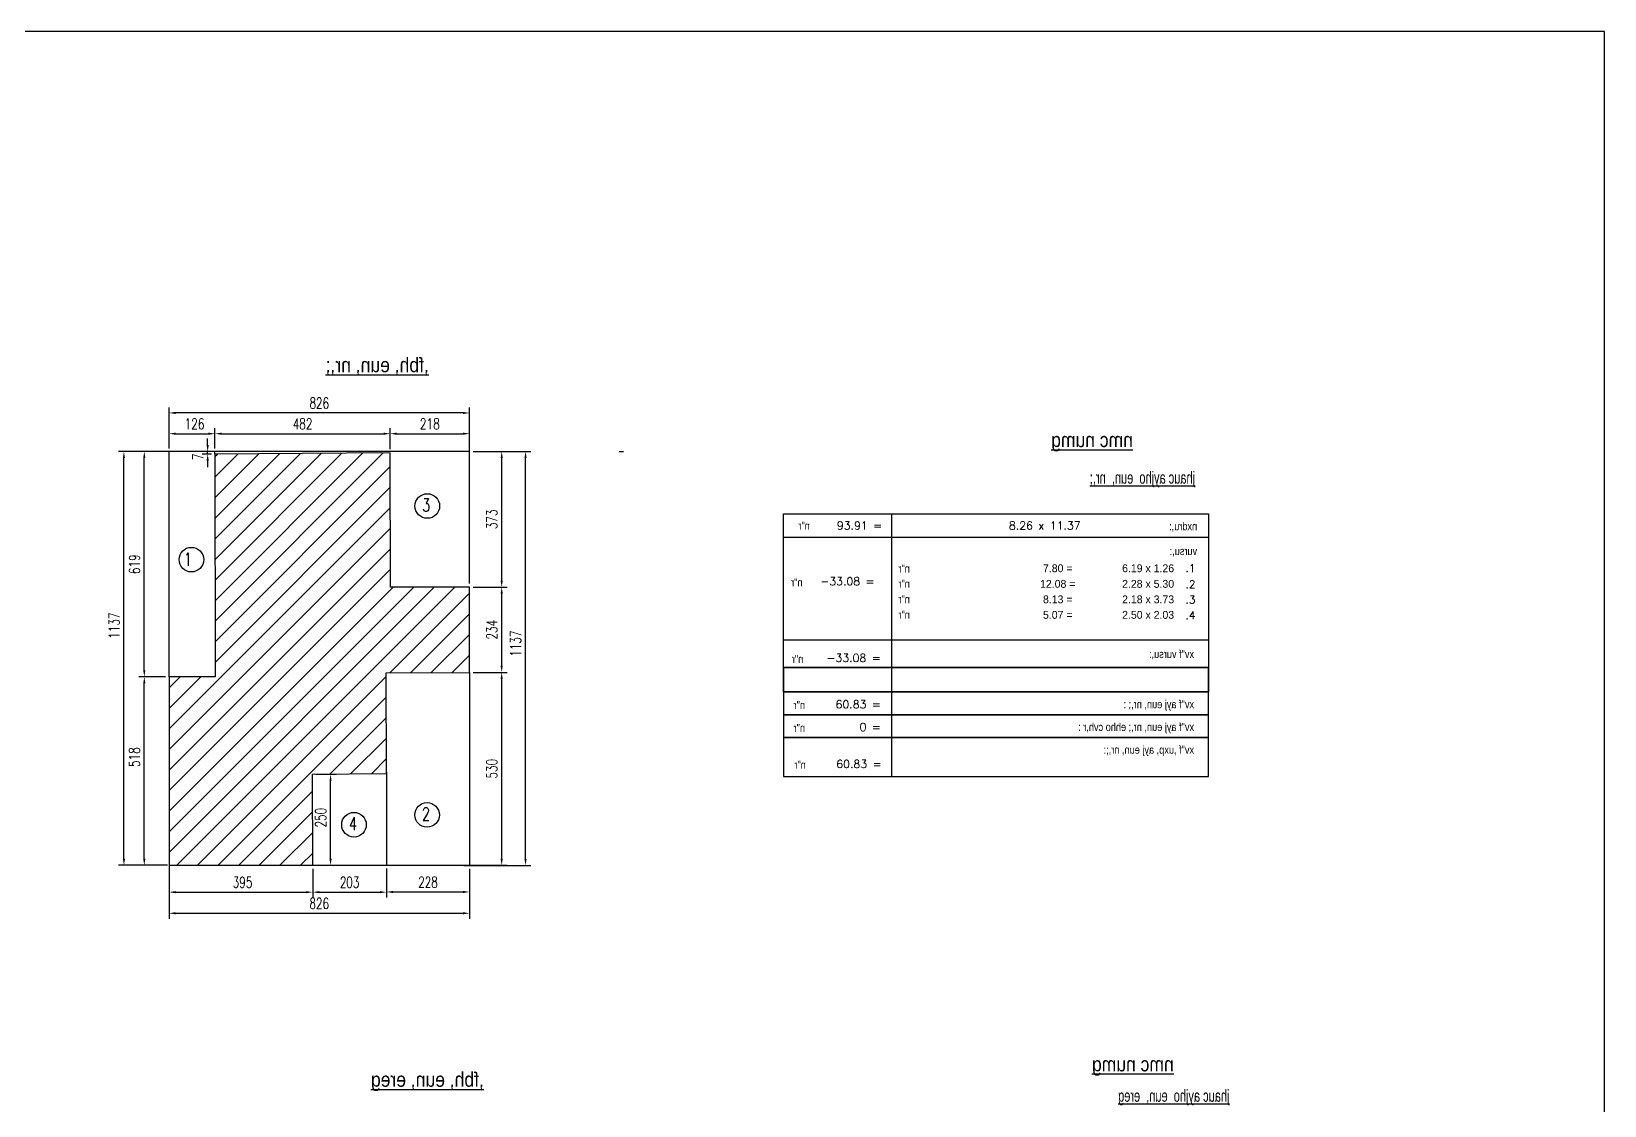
# Model space of a CAD drawing. Header units: millimetres. Extents: x -16827 to 578743, y -172057 to -159444.
# Drawn here: x -13246 to -8922, y -162394 to -159444 of the extents above; entities that cross this region are included whole.
import ezdxf
from ezdxf.enums import TextEntityAlignment as Align

# ---------------------------------------------------------------- set-up
doc = ezdxf.new("R2010")
doc.units = ezdxf.units.MM
doc.header["$LTSCALE"] = 50
doc.header["$MEASUREMENT"] = 0
doc.layers.get('0').update_dxf_attribs({"linetype": 'CONTINUOUS'})
doc.layers.get('DEFPOINTS').update_dxf_attribs({"linetype": 'CONTINUOUS'})
for name, color, linetype in [('$0$A-View 4', 8, 'CONTINUOUS'), ('A-Anno-Dim 100', 9, 'CONTINUOUS'), ('A-Anno-Text 100', 2, 'CONTINUOUS'), ('A-View 2', 2, 'CONTINUOUS'), ('A-View 4', 8, 'CONTINUOUS'), ('DIM', 53, 'CONTINUOUS'), ('Line', 7, 'CONTINUOUS')]:
    doc.layers.add(name, color=color, linetype=linetype)
doc.styles.add('A', font='txt', dxfattribs={"height": 0.18})
doc.styles.add('MGIL', font='michal_m.shx')
doc.styles.add('Rom_Dim', font='ROMANS.shx', dxfattribs={"width": 0.7})
doc.styles.add('ROMANS', font='ROMANS.shx')
doc.styles.add('TECHNO_M', font='TECHNO_M.SHX')
doc.dimstyles.new('M250', dxfattribs={"dimtxt": 30, "dimasz": 18, "dimexe": 15, "dimexo": 10, "dimgap": 12, "dimtad": 1, "dimdec": 0, "dimrnd": 0.1, "dimdsep": 46, "dimtxsty": 'Rom_Dim', "dimblk2": 'OBLIQUE', "dimcen": 0, "dimdle": 5, "dimclrd": 256, "dimclre": 256, "dimclrt": 256, "dimadec": 0, "dimazin": 0, "dimtfac": 1, "dimtdec": 0, "dimtmove": 1, "dimatfit": 0, "dimfxl": 1, "dimtolj": 1, "dimlwd": -1, "dimlwe": -1, "dimarcsym": 0})

# ---------------------------------------------------------------- blocks, each defined once
blk = doc.blocks.new('*D197')
at = {"layer": 'A-Anno-Dim 100', "transparency": 16777216}
for p, q in [((-12867.8, -160589.5), (-12867.8, -160533.8)), ((-12849.8, -160548.8), (-12759.6, -160548.8)), ((-12741.6, -160589.5), (-12741.6, -160533.8))]:
    blk.add_line(p, q, dxfattribs=at)
for points in [[(-12849.8, -160545.8), (-12849.8, -160551.8), (-12867.8, -160548.8)], [(-12759.6, -160545.8), (-12759.6, -160551.8), (-12741.6, -160548.8)]]:
    blk.add_solid(points, dxfattribs=at)
at = {"layer": 'DEFPOINTS', "color": 0, "transparency": 16777216}
for p in [(-12741.6, -160548.8), (-12867.8, -160599.5), (-12741.6, -160599.5)]:
    blk.add_point(p, dxfattribs=at)
at = {"layer": 'A-Anno-Dim 100', "transparency": 16777216, "insert": (-12797.8, -160521.8), "char_height": 30, "attachment_point": 5, "style": 'Rom_Dim'}
blk.add_mtext('\\A1;126', dxfattribs=at)
blk = doc.blocks.new('_OBLIQUE')
at = {"color": 0, "linetype": 'ByBlock'}
blk.add_line((-0.5, -0.5), (0.5, 0.5), dxfattribs=at)
blk = doc.blocks.new('*D198')
at = {"layer": 'A-Anno-Dim 100', "transparency": 16777216}
for p, q in [((-12741.6, -160589.5), (-12741.6, -160533.8)), ((-12723.6, -160548.8), (-12278.1, -160548.8)), ((-12260.1, -160591.7), (-12260.1, -160533.8))]:
    blk.add_line(p, q, dxfattribs=at)
for points in [[(-12723.6, -160545.8), (-12723.6, -160551.8), (-12741.6, -160548.8)], [(-12278.1, -160545.8), (-12278.1, -160551.8), (-12260.1, -160548.8)]]:
    blk.add_solid(points, dxfattribs=at)
at = {"layer": 'DEFPOINTS', "color": 0, "transparency": 16777216}
for p in [(-12260.1, -160548.8), (-12741.6, -160599.5), (-12260.1, -160601.7)]:
    blk.add_point(p, dxfattribs=at)
at = {"layer": 'A-Anno-Dim 100', "transparency": 16777216, "insert": (-12500.8, -160521.8), "char_height": 30, "attachment_point": 5, "style": 'Rom_Dim'}
blk.add_mtext('\\A1;482', dxfattribs=at)
blk = doc.blocks.new('*D199')
at = {"layer": 'A-Anno-Dim 100', "transparency": 16777216}
for p, q in [((-12260.1, -160587.9), (-12260.1, -160533.8)), ((-12242.1, -160548.8), (-12060, -160548.8)), ((-12042, -160587.9), (-12042, -160533.8))]:
    blk.add_line(p, q, dxfattribs=at)
for points in [[(-12242.1, -160545.8), (-12242.1, -160551.8), (-12260.1, -160548.8)], [(-12060, -160545.8), (-12060, -160551.8), (-12042, -160548.8)]]:
    blk.add_solid(points, dxfattribs=at)
at = {"layer": 'DEFPOINTS', "color": 0, "transparency": 16777216}
for p in [(-12042, -160548.8), (-12260.1, -160597.9), (-12042, -160597.9)]:
    blk.add_point(p, dxfattribs=at)
at = {"layer": 'A-Anno-Dim 100', "transparency": 16777216, "insert": (-12151, -160521.8), "char_height": 30, "attachment_point": 5, "style": 'Rom_Dim'}
blk.add_mtext('\\A1;218', dxfattribs=at)
blk = doc.blocks.new('*D200')
at = {"layer": 'A-Anno-Dim 100', "transparency": 16777216}
for p, q in [((-12867.8, -160587.9), (-12867.8, -160476.8)), ((-12060, -160491.8), (-12849.8, -160491.8)), ((-12042, -160960.5), (-12042, -160476.8))]:
    blk.add_line(p, q, dxfattribs=at)
for points in [[(-12849.8, -160488.8), (-12849.8, -160494.8), (-12867.8, -160491.8)], [(-12060, -160488.8), (-12060, -160494.8), (-12042, -160491.8)]]:
    blk.add_solid(points, dxfattribs=at)
at = {"layer": 'DEFPOINTS', "color": 0, "transparency": 16777216}
for p in [(-12867.8, -160491.8), (-12867.8, -160597.9), (-12042, -160970.5)]:
    blk.add_point(p, dxfattribs=at)
at = {"layer": 'A-Anno-Dim 100', "transparency": 16777216, "insert": (-12454.9, -160464.8), "char_height": 30, "attachment_point": 5, "style": 'Rom_Dim'}
blk.add_mtext('\\A1;826', dxfattribs=at)
blk = doc.blocks.new('*D201')
at = {"layer": 'A-Anno-Dim 100', "transparency": 16777216}
for p, q in [((-12877.8, -161216.9), (-12950.9, -161216.9)), ((-12935.9, -161716.5), (-12935.9, -161234.9)), ((-12877.8, -161734.5), (-12950.9, -161734.5))]:
    blk.add_line(p, q, dxfattribs=at)
for points in [[(-12938.9, -161234.9), (-12932.9, -161234.9), (-12935.9, -161216.9)], [(-12938.9, -161716.5), (-12932.9, -161716.5), (-12935.9, -161734.5)]]:
    blk.add_solid(points, dxfattribs=at)
at = {"layer": 'DEFPOINTS', "color": 0, "transparency": 16777216}
for p in [(-12935.9, -161216.9), (-12867.8, -161216.9), (-12867.8, -161734.5)]:
    blk.add_point(p, dxfattribs=at)
at = {"layer": 'A-Anno-Dim 100', "transparency": 16777216, "insert": (-12962.9, -161437.4), "char_height": 30, "attachment_point": 5, "rotation": 90, "style": 'Rom_Dim'}
blk.add_mtext('\\A1;518', dxfattribs=at)
blk = doc.blocks.new('*D202')
at = {"layer": 'A-Anno-Dim 100', "transparency": 16777216}
for p, q in [((-12867.7, -160597.9), (-12950.9, -160597.9)), ((-12935.9, -161198.9), (-12935.9, -160615.9)), ((-12877.8, -161216.9), (-12950.9, -161216.9))]:
    blk.add_line(p, q, dxfattribs=at)
for points in [[(-12938.9, -160615.9), (-12932.9, -160615.9), (-12935.9, -160597.9)], [(-12938.9, -161198.9), (-12932.9, -161198.9), (-12935.9, -161216.9)]]:
    blk.add_solid(points, dxfattribs=at)
at = {"layer": 'DEFPOINTS', "color": 0, "transparency": 16777216}
for p in [(-12935.9, -160597.9), (-12857.7, -160597.9), (-12867.8, -161216.9)]:
    blk.add_point(p, dxfattribs=at)
at = {"layer": 'A-Anno-Dim 100', "transparency": 16777216, "insert": (-12962.9, -160907.4), "char_height": 30, "attachment_point": 5, "rotation": 90, "style": 'Rom_Dim'}
blk.add_mtext('\\A1;619', dxfattribs=at)
blk = doc.blocks.new('*D203')
at = {"layer": 'A-Anno-Dim 100', "transparency": 16777216}
for p, q in [((-12848.5, -160597.9), (-13006.8, -160597.9)), ((-12991.8, -161716.5), (-12991.8, -160615.9)), ((-12872, -161734.5), (-13006.8, -161734.5))]:
    blk.add_line(p, q, dxfattribs=at)
for points in [[(-12994.8, -160615.9), (-12988.8, -160615.9), (-12991.8, -160597.9)], [(-12994.8, -161716.5), (-12988.8, -161716.5), (-12991.8, -161734.5)]]:
    blk.add_solid(points, dxfattribs=at)
at = {"layer": 'DEFPOINTS', "color": 0, "transparency": 16777216}
for p in [(-12991.8, -160597.9), (-12838.5, -160597.9), (-12862, -161734.5)]:
    blk.add_point(p, dxfattribs=at)
at = {"layer": 'A-Anno-Dim 100', "transparency": 16777216, "insert": (-13018.8, -161076.1), "char_height": 30, "attachment_point": 5, "rotation": 90, "style": 'Rom_Dim'}
blk.add_mtext('\\A1;1137', dxfattribs=at)
blk = doc.blocks.new('*D204')
at = {"layer": 'A-Anno-Dim 100', "transparency": 16777216}
for p, q in [((-12867.8, -161744.5), (-12867.8, -161823.3)), ((-12472.9, -161744), (-12472.9, -161823.3)), ((-12849.8, -161808.3), (-12490.9, -161808.3))]:
    blk.add_line(p, q, dxfattribs=at)
for points in [[(-12849.8, -161805.3), (-12849.8, -161811.3), (-12867.8, -161808.3)], [(-12490.9, -161805.3), (-12490.9, -161811.3), (-12472.9, -161808.3)]]:
    blk.add_solid(points, dxfattribs=at)
at = {"layer": 'DEFPOINTS', "color": 0, "transparency": 16777216}
for p in [(-12867.8, -161734.5), (-12472.9, -161734), (-12472.9, -161808.3)]:
    blk.add_point(p, dxfattribs=at)
at = {"layer": 'A-Anno-Dim 100', "transparency": 16777216, "insert": (-12665.8, -161781.3), "char_height": 30, "attachment_point": 5, "style": 'Rom_Dim'}
blk.add_mtext('\\A1;395', dxfattribs=at)
blk = doc.blocks.new('*D205')
at = {"layer": 'A-Anno-Dim 100', "transparency": 16777216}
for p, q in [((-12472.9, -161744), (-12472.9, -161823.3)), ((-12270.1, -161744.5), (-12270.1, -161823.3)), ((-12454.9, -161808.3), (-12288.1, -161808.3))]:
    blk.add_line(p, q, dxfattribs=at)
for points in [[(-12454.9, -161805.3), (-12454.9, -161811.3), (-12472.9, -161808.3)], [(-12288.1, -161805.3), (-12288.1, -161811.3), (-12270.1, -161808.3)]]:
    blk.add_solid(points, dxfattribs=at)
at = {"layer": 'DEFPOINTS', "color": 0, "transparency": 16777216}
for p in [(-12472.9, -161734), (-12270.1, -161734.5), (-12270.1, -161808.3)]:
    blk.add_point(p, dxfattribs=at)
at = {"layer": 'A-Anno-Dim 100', "transparency": 16777216, "insert": (-12371.5, -161781.3), "char_height": 30, "attachment_point": 5, "style": 'Rom_Dim'}
blk.add_mtext('\\A1;203', dxfattribs=at)
blk = doc.blocks.new('*D206')
at = {"layer": 'A-Anno-Dim 100', "transparency": 16777216}
for p, q in [((-12867.8, -161744.5), (-12867.8, -161881.3)), ((-12042.2, -161745.1), (-12042.2, -161881.3)), ((-12849.8, -161866.3), (-12060.2, -161866.3))]:
    blk.add_line(p, q, dxfattribs=at)
for points in [[(-12849.8, -161863.3), (-12849.8, -161869.3), (-12867.8, -161866.3)], [(-12060.2, -161863.3), (-12060.2, -161869.3), (-12042.2, -161866.3)]]:
    blk.add_solid(points, dxfattribs=at)
at = {"layer": 'DEFPOINTS', "color": 0, "transparency": 16777216}
for p in [(-12867.8, -161734.5), (-12042.2, -161735.1), (-12042.2, -161866.3)]:
    blk.add_point(p, dxfattribs=at)
at = {"layer": 'A-Anno-Dim 100', "transparency": 16777216, "insert": (-12455, -161839.3), "char_height": 30, "attachment_point": 5, "style": 'Rom_Dim'}
blk.add_mtext('\\A1;826', dxfattribs=at)
blk = doc.blocks.new('*D207')
at = {"layer": 'A-Anno-Dim 100', "transparency": 16777216}
for p, q in [((-12761.7, -160579.9), (-12761.7, -160561.9)), ((-12751.6, -160597.9), (-12776.7, -160597.9)), ((-12751.6, -160604.7), (-12776.7, -160604.7)), ((-12761.7, -160604.7), (-12761.7, -160597.9)), ((-12761.7, -160622.7), (-12761.7, -160640.7))]:
    blk.add_line(p, q, dxfattribs=at)
for points in [[(-12764.7, -160579.9), (-12758.7, -160579.9), (-12761.7, -160597.9)], [(-12764.7, -160622.7), (-12758.7, -160622.7), (-12761.7, -160604.7)]]:
    blk.add_solid(points, dxfattribs=at)
at = {"layer": 'DEFPOINTS', "color": 0, "transparency": 16777216}
for p in [(-12761.7, -160597.9), (-12741.6, -160597.9), (-12741.6, -160604.7)]:
    blk.add_point(p, dxfattribs=at)
at = {"layer": 'A-Anno-Dim 100', "transparency": 16777216, "insert": (-12788.7, -160612.7), "char_height": 30, "attachment_point": 5, "rotation": 90, "style": 'Rom_Dim'}
blk.add_mtext('\\A1;7', dxfattribs=at)
blk = doc.blocks.new('*D208')
at = {"layer": 'A-Anno-Dim 100', "transparency": 16777216}
for p, q in [((-12464.8, -161484.3), (-12408.9, -161484.3)), ((-12423.9, -161716.5), (-12423.9, -161502.3)), ((-12462.9, -161734.5), (-12408.9, -161734.5))]:
    blk.add_line(p, q, dxfattribs=at)
for points in [[(-12426.9, -161502.3), (-12420.9, -161502.3), (-12423.9, -161484.3)], [(-12426.9, -161716.5), (-12420.9, -161716.5), (-12423.9, -161734.5)]]:
    blk.add_solid(points, dxfattribs=at)
at = {"layer": 'DEFPOINTS', "color": 0, "transparency": 16777216}
for p in [(-12474.8, -161484.3), (-12423.9, -161484.3), (-12472.9, -161734.5)]:
    blk.add_point(p, dxfattribs=at)
at = {"layer": 'A-Anno-Dim 100', "transparency": 16777216, "insert": (-12450.9, -161603.7), "char_height": 30, "attachment_point": 5, "rotation": 90, "style": 'Rom_Dim'}
blk.add_mtext('\\A1;250', dxfattribs=at)
blk = doc.blocks.new('*D209')
at = {"layer": 'A-Anno-Dim 100', "transparency": 16777216}
for p, q in [((-12032.2, -161204.4), (-11938.5, -161204.4)), ((-11953.5, -161716.5), (-11953.5, -161222.4)), ((-12260.1, -161734.5), (-11938.5, -161734.5))]:
    blk.add_line(p, q, dxfattribs=at)
for points in [[(-11956.5, -161222.4), (-11950.5, -161222.4), (-11953.5, -161204.4)], [(-11956.5, -161716.5), (-11950.5, -161716.5), (-11953.5, -161734.5)]]:
    blk.add_solid(points, dxfattribs=at)
at = {"layer": 'DEFPOINTS', "color": 0, "transparency": 16777216}
for p in [(-12042.2, -161204.4), (-11953.5, -161204.4), (-12270.1, -161734.5)]:
    blk.add_point(p, dxfattribs=at)
at = {"layer": 'A-Anno-Dim 100', "transparency": 16777216, "insert": (-11980.5, -161469.4), "char_height": 30, "attachment_point": 5, "rotation": 90, "style": 'Rom_Dim'}
blk.add_mtext('\\A1;530', dxfattribs=at)
blk = doc.blocks.new('*D210')
at = {"layer": 'A-Anno-Dim 100', "transparency": 16777216}
for p, q in [((-12017, -160597.9), (-11873, -160597.9)), ((-11888, -161717.1), (-11888, -160615.9)), ((-12057.3, -161735.1), (-11873, -161735.1))]:
    blk.add_line(p, q, dxfattribs=at)
for points in [[(-11891, -160615.9), (-11885, -160615.9), (-11888, -160597.9)], [(-11891, -161717.1), (-11885, -161717.1), (-11888, -161735.1)]]:
    blk.add_solid(points, dxfattribs=at)
at = {"layer": 'DEFPOINTS', "color": 0, "transparency": 16777216}
for p in [(-12027, -160597.9), (-11888, -160597.9), (-12067.3, -161735.1)]:
    blk.add_point(p, dxfattribs=at)
at = {"layer": 'A-Anno-Dim 100', "transparency": 16777216, "insert": (-11915, -161125.6), "char_height": 30, "attachment_point": 5, "rotation": 90, "style": 'Rom_Dim'}
blk.add_mtext('\\A1;1137', dxfattribs=at)
blk = doc.blocks.new('*D223')
at = {"layer": 'A-Anno-Dim 100', "transparency": 16777216}
for p, q in [((-12032, -160597.9), (-11938.5, -160597.9)), ((-11953.5, -160952.5), (-11953.5, -160615.9)), ((-12032, -160970.5), (-11938.5, -160970.5))]:
    blk.add_line(p, q, dxfattribs=at)
for points in [[(-11956.5, -160615.9), (-11950.5, -160615.9), (-11953.5, -160597.9)], [(-11956.5, -160952.5), (-11950.5, -160952.5), (-11953.5, -160970.5)]]:
    blk.add_solid(points, dxfattribs=at)
at = {"layer": 'DEFPOINTS', "color": 0, "transparency": 16777216}
for p in [(-12042, -160597.9), (-11953.5, -160597.9), (-12042, -160970.5)]:
    blk.add_point(p, dxfattribs=at)
at = {"layer": 'A-Anno-Dim 100', "transparency": 16777216, "insert": (-11980.5, -160784.2), "char_height": 30, "attachment_point": 5, "rotation": 90, "style": 'Rom_Dim'}
blk.add_mtext('\\A1;373', dxfattribs=at)
blk = doc.blocks.new('*D224')
at = {"layer": 'A-Anno-Dim 100', "transparency": 16777216}
for p, q in [((-12032, -160970.5), (-11938.5, -160970.5)), ((-11953.5, -161186.4), (-11953.5, -160988.5)), ((-12032.2, -161204.4), (-11938.5, -161204.4))]:
    blk.add_line(p, q, dxfattribs=at)
for points in [[(-11956.5, -160988.5), (-11950.5, -160988.5), (-11953.5, -160970.5)], [(-11956.5, -161186.4), (-11950.5, -161186.4), (-11953.5, -161204.4)]]:
    blk.add_solid(points, dxfattribs=at)
at = {"layer": 'DEFPOINTS', "color": 0, "transparency": 16777216}
for p in [(-12042, -160970.5), (-11953.5, -160970.5), (-12042.2, -161204.4)]:
    blk.add_point(p, dxfattribs=at)
at = {"layer": 'A-Anno-Dim 100', "transparency": 16777216, "insert": (-11980.5, -161087.4), "char_height": 30, "attachment_point": 5, "rotation": 90, "style": 'Rom_Dim'}
blk.add_mtext('\\A1;234', dxfattribs=at)
blk = doc.blocks.new('*D225')
at = {"layer": 'A-Anno-Dim 100', "transparency": 16777216}
for p, q in [((-12270.1, -161743.4), (-12270.1, -161822.8)), ((-12042.2, -161744.6), (-12042.2, -161822.8)), ((-12252.1, -161807.8), (-12060.2, -161807.8))]:
    blk.add_line(p, q, dxfattribs=at)
for points in [[(-12252.1, -161804.8), (-12252.1, -161810.8), (-12270.1, -161807.8)], [(-12060.2, -161804.8), (-12060.2, -161810.8), (-12042.2, -161807.8)]]:
    blk.add_solid(points, dxfattribs=at)
at = {"layer": 'DEFPOINTS', "color": 0, "transparency": 16777216}
for p in [(-12270.1, -161733.4), (-12042.2, -161734.6), (-12042.2, -161807.8)]:
    blk.add_point(p, dxfattribs=at)
at = {"layer": 'A-Anno-Dim 100', "transparency": 16777216, "insert": (-12156.1, -161780.8), "char_height": 30, "attachment_point": 5, "style": 'Rom_Dim'}
blk.add_mtext('\\A1;228', dxfattribs=at)

msp = doc.modelspace()

# ---------------------------------------------------------------- hatches: boundary and pattern name
at = {"layer": '$0$A-View 4'}
h = msp.add_hatch(dxfattribs=at)
h.set_pattern_fill('_USER', color=256, scale=40, angle=45, style=0, pattern_type=0)
h.set_pattern_definition([(45, (0, 0), (-28.284271, 28.284271), [])])
h.paths.add_polyline_path([(-12260.1, -160601.7), (-12741.6, -160604.7), (-12741.4, -161216.7), (-12867.8, -161216.9), (-12867, -161734.5), (-12472.9, -161734.5), (-12473.2, -161484.3), (-12270.1, -161482.7), (-12270.8, -161206), (-12042.2, -161204.4), (-12042, -160970.5), (-12259.1, -160970.5)])

# ---------------------------------------------------------------- linework, layer by layer
at = {"layer": 'A-Anno-Text 100'}
for centre in [(-12158, -160747.5), (-12806.4, -160894.8), (-12359.5, -161623), (-12158.5, -161596.1)]:
    msp.add_circle(centre, 33.8, dxfattribs=at)
at = {"layer": 'A-View 2'}
msp.add_lwpolyline([(-12867.8, -161734.5), (-12472.9, -161734.5), (-12473.2, -161484.3), (-12270.1, -161482.7), (-12270.8, -161206), (-12042.2, -161204.4), (-12042, -160970.5), (-12259.1, -160970.5), (-12260.1, -160601.7), (-12741.6, -160604.7), (-12741.4, -161216.7), (-12867.8, -161216.9)], close=True, dxfattribs=at)
at = {"layer": 'A-View 4'}
for p, q in [((-10881.9, -160769.4), (-10881.9, -161490.5)), ((-11179, -160833.1), (-10010.6, -160833.1)), ((-11179, -161114.9), (-10010.6, -161114.9)), ((-11179, -161191.2), (-10010.6, -161191.2)), ((-11179, -161191.2), (-10010.6, -161191.2)), ((-11179, -161191.2), (-10010.6, -161191.2)), ((-11179, -161191.2), (-10010.6, -161191.2)), ((-11179, -161257.5), (-11179, -161258.3)), ((-11179, -161258.3), (-10010.6, -161258.3))]:
    msp.add_line(p, q, dxfattribs=at)
msp.add_lwpolyline([(-11179, -161258.3), (-11179, -160769.4), (-10010.6, -160769.4), (-10010.6, -161258.3), (-11179, -161258.3)], dxfattribs=at)
for points in [[(-11179, -161320.8), (-10010.6, -161320.8), (-10010.6, -161191.2), (-11179, -161191.2)], [(-11179, -161383.4), (-10010.6, -161383.4), (-10010.6, -161320.8), (-11179, -161320.8)], [(-11179, -161490.5), (-10010.6, -161490.5), (-10010.6, -161383.4), (-11179, -161383.4)]]:
    msp.add_lwpolyline(points, close=True, dxfattribs=at)
at = {"layer": 'DIM'}
msp.add_line((-12867.8, -161216.9), (-12867.8, -161832), dxfattribs=at)
msp.add_lwpolyline([(-16464.7, -166480.6), (-8922, -166480.6), (-8922, -159443.8), (-16464.7, -159443.8)], close=True, dxfattribs=at)
at = {"layer": 'Line'}
for p, q in [((-12867.8, -161216.9), (-12867.8, -160597.9)), ((-12042, -160597.9), (-12867.8, -160597.9)), ((-12741.6, -160604.7), (-12741.6, -160597.9)), ((-11630.2, -160597.9), (-11619.1, -160597.9)), ((-12042.2, -161204.4), (-12042.2, -161734.6)), ((-12270.1, -161477.5), (-12270.1, -161734.5)), ((-12472.9, -161734), (-12270.1, -161734.5)), ((-12270.1, -161734), (-12042.2, -161734.6))]:
    msp.add_line(p, q, dxfattribs=at)

# ---------------------------------------------------------------- texts
at = {"layer": 'A-Anno-Dim 100', "style": 'MGIL', "text_generation_flag": 2, "width": 0.9}
for s, p in [('%%U,fbh, eun, nr,;', (-12437.4, -160379.8)), ('%%Unmc numg', (-10443.1, -160585.7)), ('%%Unmc numg', (-10330.9, -162300.7)), ('%%U,fbh, eun, ereg', (-12312.9, -162343))]:
    msp.add_text(s, height=40, dxfattribs=at).set_placement(p, align=Align.RIGHT)
at = {"layer": 'A-Anno-Dim 100', "style": 'TECHNO_M', "text_generation_flag": 2, "width": 0.8}
for s, p in [('%%Ujhauc ayjho  eun,  nr,;', (-10047.6, -160686)), ('%%Ujhauc ayjho  eun,  ereg', (-9953.1, -162384.1))]:
    msp.add_text(s, height=33, dxfattribs=at).set_placement(p)
at = {"layer": 'A-Anno-Dim 100', "style": 'TECHNO_M', "text_generation_flag": 2}
for p in [(-11137.9, -160812.7), (-10863, -160930.3), (-11157.8, -160968.3), (-10863, -160972.1), (-10863, -161014.7), (-10863, -161057.3), (-11155.8, -161178.8), (-11151, -161305.5), (-11151, -161368), (-11148.9, -161469.5)]:
    msp.add_text('n"r', height=22, dxfattribs=at).set_placement(p, align=Align.RIGHT)
at = {"layer": 'A-Anno-Dim 100'}
for s, height, style, p in [('93.91 =', 22, 'ROMANS', (-10907.7, -160812.3)), ('8.26 x 11.37', 22, 'ROMANS', (-10362.1, -160812.3)), ('7.80 =                 6.19 x 1.26', 21.6, 'A', (-10105.1, -160929.3)), ('-33.08 =', 22, 'ROMANS', (-10928.6, -160965.3)), ('12.08 =                2.28 x 5.30', 21.6, 'A', (-10105.1, -160972.1)), ('8.13 =                 2.18 x 3.73', 21.6, 'A', (-10105.1, -161014.7)), ('5.07 =                 2.50 x 2.03', 21.6, 'A', (-10105.1, -161057.3)), ('-33.08 =', 22, 'ROMANS', (-10911.6, -161175.8)), ('60.83 =', 22, 'ROMANS', (-10911.3, -161303.2)), ('0 =', 22, 'ROMANS', (-10911.3, -161365.8)), ('60.83 =', 22, 'ROMANS', (-10909.3, -161467.2))]:
    msp.add_text(s, height=height, dxfattribs=dict(at, style=style)).set_placement(p, align=Align.RIGHT)
at = {"layer": 'A-Anno-Dim 100', "style": 'TECHNO_M', "text_generation_flag": 2}
for s, p in [('nxdru,:', (-10041.8, -160814.2)), ('vursu,:', (-10041.8, -160882.1)), ('xv"f vursu,:', (-10050.3, -161165)), ('xv"f ayj eun, nr,; : ', (-10050.3, -161302.9)), ('xv"f ayj eun, nr,; ehho cvh,r : ', (-10050.3, -161365.5)), ('xv"f ,uxp, ayj eun, nr,;: ', (-10050.3, -161428))]:
    msp.add_text(s, height=22, dxfattribs=at).set_placement(p)
at = {"layer": 'A-Anno-Dim 100', "style": 'ROMANS'}
for s, p in [('.1', (-10073.4, -160928.8)), ('.2', (-10073.4, -160973)), ('.3', (-10073.4, -161015.6)), ('.4', (-10073.4, -161058.2))]:
    msp.add_text(s, height=21.26, dxfattribs=at).set_placement(p)
at = {"layer": 'A-Anno-Text 100', "style": 'Rom_Dim', "width": 0.7}
for s, p in [('3', (-12150.3, -160762.7)), ('1', (-12805.2, -160911.9)), ('2', (-12150.8, -161611.4)), ('4', (-12351.8, -161638.2))]:
    msp.add_text(s, height=35.9, dxfattribs=at).set_placement(p, align=Align.RIGHT)

# ---------------------------------------------------------------- dimensions: what is measured, and where the dimension line sits
at = {"layer": 'A-Anno-Dim 100'}
for base, p1, p2, picture, middle in [((-12867.8, -160491.8), (-12042, -160970.5), (-12867.8, -160597.9), '*D200', (-12454.9, -160491.8)), ((-12741.6, -160548.8), (-12867.8, -160599.5), (-12741.6, -160599.5), '*D197', (-12797.8, -160548.8)), ((-12042, -160548.8), (-12260.1, -160597.9), (-12042, -160597.9), '*D199', (-12151, -160548.8)), ((-12472.9, -161808.3), (-12867.8, -161734.5), (-12472.9, -161734), '*D204', (-12665.8, -161808.3)), ((-12042.2, -161866.3), (-12867.8, -161734.5), (-12042.2, -161735.1), '*D206', (-12455, -161866.3))]:
    dim = msp.add_linear_dim(base=base, p1=p1, p2=p2, dimstyle='M250', dxfattribs=at)
    dim.commit()
    dim.dimension.update_dxf_attribs({"geometry": picture, "text_midpoint": middle, "dimtype": 160})
for base, p1, p2, picture, middle in [((-12260.0722, -160548.8376), (-12741.6168, -160599.4644), (-12260.0722, -160601.7402), '*D198', (-12500.8445, -160521.8376)), ((-12270.1, -161808.3), (-12472.9, -161734), (-12270.1, -161734.5), '*D205', (-12371.5, -161781.3)), ((-12042.2, -161807.8), (-12270.1, -161733.4), (-12042.2, -161734.6), '*D225', (-12156.1, -161780.8))]:
    dim = msp.add_linear_dim(base=base, p1=p1, p2=p2, dimstyle='M250', dxfattribs=at)
    dim.commit()
    dim.dimension.update_dxf_attribs({"geometry": picture, "text_midpoint": middle})
for base, p1, p2, picture, middle in [((-12761.7, -160597.9), (-12741.6, -160604.7), (-12741.6, -160597.9), '*D207', (-12761.7, -160612.7)), ((-12991.8, -160597.9), (-12862, -161734.5), (-12838.5, -160597.9), '*D203', (-12991.8, -161076.1)), ((-11888, -160597.9), (-12067.3, -161735.1), (-12027, -160597.9), '*D210', (-11888, -161125.6)), ((-11953.5, -160597.9), (-12042, -160970.5), (-12042, -160597.9), '*D223', (-11953.5, -160784.2)), ((-11953.5, -160970.5), (-12042.2, -161204.4), (-12042, -160970.5), '*D224', (-11953.5, -161087.4)), ((-12935.9, -161216.9), (-12867.8, -161734.5), (-12867.8, -161216.9), '*D201', (-12935.9, -161437.4)), ((-11953.5, -161204.4), (-12270.1, -161734.5), (-12042.2, -161204.4), '*D209', (-11953.5, -161469.4)), ((-12423.9, -161484.3), (-12472.9, -161734.5), (-12474.8, -161484.3), '*D208', (-12423.9, -161603.7))]:
    dim = msp.add_linear_dim(base=base, p1=p1, p2=p2, angle=90, dimstyle='M250', dxfattribs=at)
    dim.commit()
    dim.dimension.update_dxf_attribs({"geometry": picture, "text_midpoint": middle, "dimtype": 160})
dim = msp.add_linear_dim(base=(-12935.9, -160597.9), p1=(-12867.8, -161216.9), p2=(-12857.7, -160597.9), angle=90, dimstyle='M250', dxfattribs=at)
dim.commit()
dim.dimension.update_dxf_attribs({"geometry": '*D202', "text_midpoint": (-12962.9, -160907.4)})

doc.saveas('drawing.dxf')
